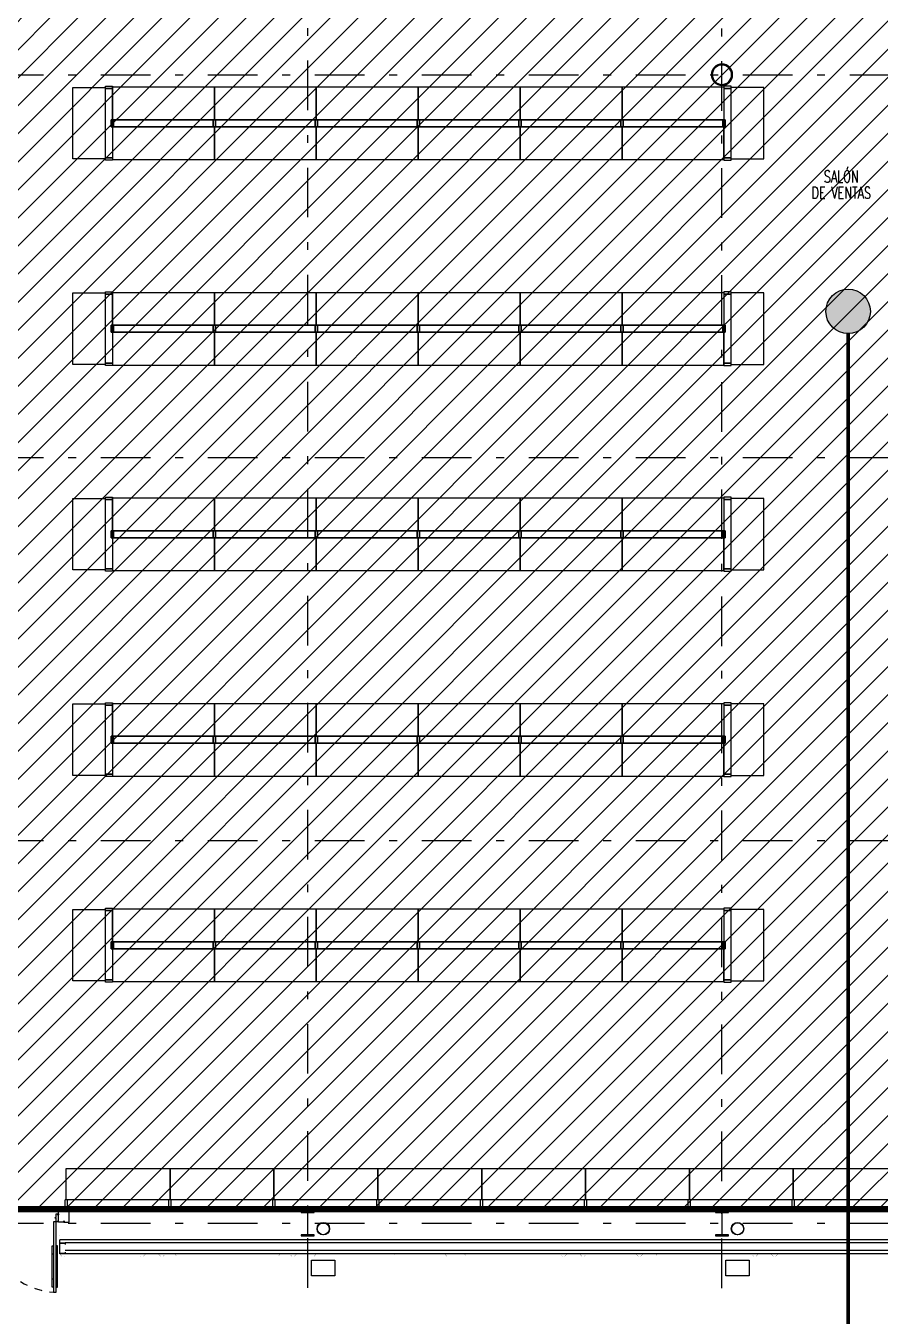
# Model space of a CAD drawing. Header units: millimetres. Extents: x -77 to 207, y -160 to 187.
# Drawn here: x -30.13 to -19.19, y -1.18 to 15.33 of the extents above; entities that cross this region are included whole.
import ezdxf
from ezdxf.enums import TextEntityAlignment as Align
from ezdxf.xclip import XClip

# ---------------------------------------------------------------- set-up
doc = ezdxf.new("R2010")
doc.units = ezdxf.units.MM
doc.header["$LTSCALE"] = 0.1
doc.linetypes.add('X REF - ANELO INST bind$0$X REF - ANELO$0$DASHDOT2', pattern=[12.7, 6.35, -3.175, 0, -3.175])
doc.linetypes.add('X REF - ANELO INST bind$0$X REF - ANELO$0$DASHED2', pattern=[0.375, 0.25, -0.125])
for name, color, linetype in [('C01 Foil blanco', 30, 'Continuous'), ('X REF - ANELO INST bind$0$X REF - ANELO EXT$0$E-REJILLAS', 8, 'Continuous'), ('X REF - ANELO INST bind$0$X REF - ANELO$0$A-CHAPA TRAPEZOIDAL', 8, 'Continuous'), ('X REF - ANELO INST bind$0$X REF - ANELO$0$A-TABIQUE PRY', 7, 'Continuous'), ('X REF - ANELO INST bind$0$X REF - ANELO$0$A-VISTAS', 8, 'Continuous'), ('X REF - ANELO INST bind$0$X REF - ANELO$0$C-METALICA', 8, 'Continuous'), ('X REF - ANELO INST bind$0$X REF - ANELO$0$E-GONDOLAS', 8, 'Continuous'), ('X REF - ANELO INST bind$0$X REF - ANELO$0$E-MONTANTE PLUVIAL', 8, 'Continuous'), ('X REF - ANELO INST bind$0$X REF - ANELO$0$MET-COLUMNA METALICA', 7, 'Continuous'), ('X REF - ANELO INST bind$0$X REF - ANELO$0$MET-CORREAS DE CV', 7, 'Continuous'), ('X REF - ANELO INST bind$0$X REF - ANELO$0$MET-EJE CABRIADAS', 8, 'X REF - ANELO INST bind$0$X REF - ANELO$0$DASHDOT2'), ('X REF - ANELO INST bind$0$X REF - ANELO$0$MET-LANA VIDRIO', 8, 'Continuous'), ('X REF - ANELO INST bind$0$X REF - ANELO$0$R-NOMBRE LOCAL', 7, 'Continuous')]:
    doc.layers.add(name, color=color, linetype=linetype)
doc.styles.add('X REF - ANELO INST bind$0$X REF - ANELO$0$VAUX', font='romans.shx', dxfattribs={"width": 0.85})
doc.linetypes.add('X REF - ANELO INST bind$0$X REF - ANELO$0$REFERENCIAL CORTE TRANSVERSAL WM$0$BATTING', pattern='A,0.00254,-2.54,[134,ltypeshp.shx,S=2.54,R=0,X=-2.54,Y=0],-5.08,[134,ltypeshp.shx,S=2.54,R=180,X=2.54,Y=0],-2.54', length=10.16254)

# ---------------------------------------------------------------- blocks, each defined once
blk = doc.blocks.new('X REF - ANELO INST bind$0$X REF - ANELO$0$CMETP')
at = {"layer": 'X REF - ANELO INST bind$0$X REF - ANELO$0$MET-COLUMNA METALICA'}
blk.add_hatch(color=256, dxfattribs=at).paths.add_polyline_path([(-0.082, 0), (-0.082, 0.01), (-0.007, 0.01, 0.414214), (-0.003, 0.014), (-0.003, 0.296, 0.414214), (-0.007, 0.3), (-0.082, 0.3), (-0.082, 0.31), (0.082, 0.31), (0.082, 0.3), (0.007, 0.3, 0.414214), (0.003, 0.296), (0.003, 0.014, 0.414214), (0.007, 0.01), (0.082, 0.01), (0.082, 0)])
blk.add_lwpolyline([(0.082, 0.3), (0.082, 0.31), (-0.082, 0.31), (-0.082, 0.3), (-0.007, 0.3, -0.414214), (-0.003, 0.296), (-0.003, 0.014, -0.414214), (-0.007, 0.01), (-0.082, 0.01), (-0.082, 0), (0.082, 0), (0.082, 0.01), (0.007, 0.01, -0.414214), (0.003, 0.014), (0.003, 0.296, -0.414214), (0.007, 0.3)], format="xyb", close=True, dxfattribs=at)
blk = doc.blocks.new('X REF - ANELO INST bind$0$X REF - ANELO$0$CMET REDONDA')
at = {"layer": 'X REF - ANELO INST bind$0$X REF - ANELO$0$MET-COLUMNA METALICA'}
h = blk.add_hatch(color=256, dxfattribs=at)
h.paths.add_polyline_path([(0, 0.124), (0, 0.137, -0.414214), (0.136, 0), (0.124, 0, 0.414214)])
h.paths.add_polyline_path([(0, -0.136), (0, -0.124, 0.414214), (0.124, 0), (0.136, 0, -0.414214)])
h.paths.add_polyline_path([(0, -0.124), (0, -0.136, -0.414214), (-0.137, 0), (-0.124, 0, 0.414214)])
h.paths.add_polyline_path([(0, 0.137), (0, 0.124, 0.414214), (-0.124, 0), (-0.137, 0, -0.414214)])
h = blk.add_hatch(color=256, dxfattribs=at)
h.paths.add_polyline_path([(0, 0.124), (0, 0.136, -0.414214), (0.136, 0), (0.124, 0, 0.414214)])
h.paths.add_polyline_path([(0, -0.137), (0, -0.124, 0.414214), (0.124, 0), (0.136, 0, -0.414214)])
h.paths.add_polyline_path([(0, -0.124), (0, -0.137, -0.414214), (-0.137, 0), (-0.124, 0, 0.414214)])
h.paths.add_polyline_path([(0, 0.136), (0, 0.124, 0.414214), (-0.124, 0), (-0.137, 0, -0.414214)])
for radius in [0.137, 0.137, 0.124, 0.124]:
    blk.add_circle((0, 0), radius, dxfattribs=at)
blk = doc.blocks.new('X REF - ANELO INST bind$0$X REF - ANELO EXT$0$rpluvial')
blk.add_lwpolyline([(1964.572, 1190.327), (1964.872, 1190.327), (1964.872, 1190.527), (1964.572, 1190.527)], close=True)
blk = doc.blocks.new('X REF - ANELO INST bind$0$X REF - ANELO EXT')
at = {"layer": 'X REF - ANELO INST bind$0$X REF - ANELO EXT$0$E-REJILLAS', "xscale": -1, "rotation": 180}
for p in [(-1991.045, 1189.861, 0.011), (-1985.74, 1189.861, -0.01)]:
    blk.add_blockref('X REF - ANELO INST bind$0$X REF - ANELO EXT$0$rpluvial', p, dxfattribs=at)
blk = doc.blocks.new('X REF - ANELO INST bind$0$X REF - ANELO$0$N Local')
at = {"layer": 'X REF - ANELO INST bind$0$X REF - ANELO$0$R-NOMBRE LOCAL', "lineweight": 0, "style": 'X REF - ANELO INST bind$0$X REF - ANELO$0$VAUX', "width": 0.85}
for p in [(6337.572, -934.455), (6337.572, -934.715)]:
    blk.add_attdef('NOMBRE', text='', height=0.182, dxfattribs=at).set_placement(p, align=Align.CENTER)
blk = doc.blocks.new('X REF - ANELO INST bind$0$X REF - ANELO$0$PSE 180')
at = {"layer": 'X REF - ANELO INST bind$0$X REF - ANELO$0$C-METALICA'}
for p, q in [((-1.798, 0.09), (-1.798, 0.1)), ((-1.788, 0.09), (-1.798, 0.09)), ((-1.798, 0), (-1.798, 0.01)), ((-1.798, 0.01), (-1.788, 0.01)), ((-1.768, 0.1), (-1.788, 0.1)), ((-1.788, 0.1), (-1.788, 0.09)), ((-1.788, 0.01), (-1.788, 0)), ((-1.768, 0.055), (-1.768, 0.1)), ((-1.758, 0.055), (-1.768, 0.055)), ((-1.768, 0), (-1.768, 0.045)), ((-1.768, 0.045), (-1.758, 0.045)), ((-1.758, 0.045), (-1.758, 0.055)), ((-0.038, 0.045), (-0.038, 0.055)), ((-0.038, 0.055), (-0.028, 0.055)), ((-0.028, 0.045), (-0.038, 0.045)), ((-0.028, 0.055), (-0.028, 0.1)), ((-0.028, 0.1), (-0.008, 0.1)), ((-0.028, 0), (-0.028, 0.045)), ((-0.008, 0.1), (-0.008, 0.09)), ((-0.008, 0.09), (0.002, 0.09)), ((0.002, 0.01), (-0.008, 0.01)), ((-0.008, 0.01), (-0.008, 0)), ((0.002, 0.1), (0.002, 0.09)), ((0.002, 0), (0.002, 0.01)), ((-1.788, 0), (-1.768, 0)), ((-0.008, 0), (-0.028, 0))]:
    blk.add_line(p, q, dxfattribs=at)
for points in [[(-0.028, 0), (-0.06, 0), (-0.06, -0.9), (-0.028, -0.9), (-0.028, 0)], [(-1.768, 0), (-1.736, 0), (-1.736, -0.9), (-1.768, -0.9), (-1.768, 0)], [(-1.771, -0.734), (-1.786, -0.734), (-1.786, -0.307), (-1.771, -0.307)], [(-1.736, -0.734), (-1.721, -0.734), (-1.721, -0.307), (-1.736, -0.307)], [(-0.06, -0.734), (-0.075, -0.734), (-0.075, -0.307), (-0.06, -0.307)], [(-0.025, -0.734), (-0.01, -0.734), (-0.01, -0.307), (-0.025, -0.307)], [(-1.771, -0.837), (-1.786, -0.837), (-1.786, -0.41), (-1.771, -0.41)], [(-1.736, -0.837), (-1.721, -0.837), (-1.721, -0.41), (-1.736, -0.41)], [(-0.06, -0.837), (-0.075, -0.837), (-0.075, -0.41), (-0.06, -0.41)], [(-0.025, -0.837), (-0.01, -0.837), (-0.01, -0.41), (-0.025, -0.41)]]:
    blk.add_lwpolyline(points, dxfattribs=at)
at = {"layer": 'X REF - ANELO INST bind$0$X REF - ANELO$0$C-METALICA', "color": 8, "linetype": 'X REF - ANELO INST bind$0$X REF - ANELO$0$DASHED2'}
for centre, radius, start, end in [((-1.786, -0.006, 0.004), 0.894, 273.2185, 353.2845), ((-0.008, -0.005, 0.004), 0.897, 186.7724, 266.6529)]:
    blk.add_arc(centre, radius, start, end, dxfattribs=at)
blk = doc.blocks.new('X REF - ANELO INST bind$0$X REF - ANELO$0$contrapared 0.80')
at = {"layer": 'X REF - ANELO INST bind$0$X REF - ANELO$0$E-GONDOLAS'}
for p, q in [((1944.063, 679.523), (1944.063, 678.163)), ((1944.063, 679.523), (1944.163, 679.523)), ((1944.063, 679.493), (1944.163, 679.493)), ((1944.163, 679.523), (1944.163, 678.163)), ((1944.563, 679.508), (1944.163, 679.508)), ((1944.563, 678.178), (1944.563, 679.508)), ((1944.063, 678.193), (1944.163, 678.193)), ((1944.063, 678.163), (1944.163, 678.163)), ((1944.163, 678.178), (1944.563, 678.178))]:
    blk.add_line(p, q, dxfattribs=at)
blk = doc.blocks.new('X REF - ANELO INST bind$0$X REF - ANELO$0$TRAMO CENTRAL')
at = {"layer": 'X REF - ANELO INST bind$0$X REF - ANELO$0$E-GONDOLAS'}
for points in [[(1353.744, 558.952), (1355.049, 558.952), (1355.049, 559.372), (1353.744, 559.372)], [(1353.729, 558.862), (1353.759, 558.862), (1353.759, 558.952), (1353.729, 558.952)], [(1353.729, 558.952), (1353.759, 558.952), (1353.759, 558.862), (1353.729, 558.862)], [(1353.759, 558.862), (1355.034, 558.862), (1355.034, 558.952), (1353.759, 558.952)], [(1353.759, 558.952), (1355.034, 558.952), (1355.034, 558.862), (1353.759, 558.862)], [(1355.034, 558.862), (1355.064, 558.862), (1355.064, 558.952), (1355.034, 558.952)], [(1355.034, 558.952), (1355.064, 558.952), (1355.064, 558.862), (1355.034, 558.862)], [(1353.744, 558.862), (1355.049, 558.862), (1355.049, 558.442), (1353.744, 558.442)]]:
    blk.add_lwpolyline(points, close=True, dxfattribs=at)
blk = doc.blocks.new('X REF - ANELO INST bind$0$X REF - ANELO$0$PUNTERA')
at = {"layer": 'X REF - ANELO INST bind$0$X REF - ANELO$0$E-GONDOLAS'}
for p, q in [((1350.083, 558.73), (1349.168, 558.73)), ((1349.168, 558.73), (1349.168, 558.31)), ((1350.083, 558.31), (1350.083, 558.73)), ((1350.068, 558.31), (1349.183, 558.31)), ((1349.183, 558.31), (1349.183, 558.22)), ((1349.183, 558.22), (1350.068, 558.22)), ((1350.068, 558.22), (1350.068, 558.31))]:
    blk.add_line(p, q, dxfattribs=at)
for points in [[(1349.153, 558.22), (1349.183, 558.22), (1349.183, 558.31), (1349.153, 558.31)], [(1350.068, 558.22), (1350.098, 558.22), (1350.098, 558.31), (1350.068, 558.31)]]:
    blk.add_lwpolyline(points, close=True, dxfattribs=at)
blk = doc.blocks.new('X REF - ANELO INST bind$0$X REF - ANELO')
at = {"layer": 'X REF - ANELO INST bind$0$X REF - ANELO$0$A-CHAPA TRAPEZOIDAL', "const_width": 0.0006, "elevation": -0.001}
blk.add_lwpolyline([(-29.699, 0.014), (-29.699, -0.047), (-29.703, -0.051), (-29.703, -0.081), (-29.699, -0.085), (-29.699, -0.115), (-29.703, -0.119), (-29.703, -0.149), (-29.699, -0.153), (-29.699, -0.183), (-29.727, -0.211), (-29.727, -0.241), (-29.699, -0.269), (-29.699, -0.299), (-29.703, -0.303), (-29.703, -0.333), (-29.699, -0.337), (-29.699, -0.387)], dxfattribs=at)
at = {"layer": 'X REF - ANELO INST bind$0$X REF - ANELO$0$A-CHAPA TRAPEZOIDAL'}
for points in [[(-28.219, -0.394, 0.0006, 0.0006, 0), (-28.244, -0.394, 0.0006, 0.0006, 0), (-28.248, -0.39, 0.0006, 0.0006, 0), (-28.278, -0.39, 0.0006, 0.0006, 0), (-28.282, -0.394, 0.0006, 0.0006, 0), (-28.312, -0.394, 0.0006, 0.0006, 0), (-28.316, -0.39, 0.0006, 0.0006, 0), (-28.346, -0.39, 0.0006, 0.0006, 0), (-28.375, -0.418, 0.0006, 0.0006, 0), (-28.405, -0.418, 0.0006, 0.0006, 0), (-28.433, -0.39, 0.0006, 0.0006, 0), (-28.463, -0.39, 0.0006, 0.0006, 0), (-28.467, -0.394, 0.0006, 0.0006, 0), (-28.497, -0.394, 0.0006, 0.0006, 0), (-28.501, -0.39, 0.0006, 0.0006, 0), (-28.531, -0.39, 0.0006, 0.0006, 0), (-28.535, -0.394, 0.0006, 0.0006, 0), (-28.565, -0.394, 0.0006, 0.0006, 0), (-28.569, -0.39, 0.0006, 0.0006, 0), (-28.599, -0.39, 0.0006, 0.0006, 0), (-28.627, -0.418, 0.0006, 0.0006, 0), (-28.657, -0.418, 0.0006, 0.0006, 0), (-28.686, -0.39, 0.0006, 0.0006, 0), (-28.716, -0.39, 0.0006, 0.0006, 0), (-28.72, -0.394, 0.0006, 0.0006, 0), (-28.75, -0.394, 0.0006, 0.0006, 0), (-28.754, -0.39, 0.0006, 0.0006, 0), (-28.784, -0.39, 0.0006, 0.0006, 0), (-28.788, -0.394, 0.0006, 0.0006, 0), (-28.818, -0.394, 0.0006, 0.0006, 0), (-28.822, -0.39, 0.0006, 0.0006, 0), (-28.852, -0.39, 0.0006, 0.0006, 0), (-28.88, -0.418, 0.0006, 0.0006, 0), (-28.91, -0.418, 0.0006, 0.0006, 0), (-28.938, -0.39, 0.0006, 0.0006, 0), (-28.968, -0.39, 0.0006, 0.0006, 0), (-28.972, -0.394, 0.0006, 0.0006, 0), (-29.002, -0.394, 0.0006, 0.0006, 0), (-29.006, -0.39, 0.0006, 0.0006, 0), (-29.036, -0.39, 0.0006, 0.0006, 0), (-29.04, -0.394, 0.0006, 0.0006, 0), (-29.07, -0.394, 0.0006, 0.0006, 0), (-29.074, -0.39, 0.0006, 0.0006, 0), (-29.104, -0.39, 0.0006, 0.0006, 0), (-29.132, -0.418, 0.0006, 0.0006, 0), (-29.162, -0.418, 0.0006, 0.0006, 0), (-29.191, -0.39, 0.0006, 0.0006, 0), (-29.221, -0.39, 0.0006, 0.0006, 0), (-29.225, -0.394, 0.0006, 0.0006, 0), (-29.255, -0.394, 0.0006, 0.0006, 0), (-29.259, -0.39, 0.0006, 0.0006, 0), (-29.289, -0.39, 0.0006, 0.0006, 0), (-29.293, -0.394, 0.0006, 0.0006, 0), (-29.323, -0.394, 0.0006, 0.0006, 0), (-29.327, -0.39, 0.0006, 0.0006, 0), (-29.357, -0.39, 0.0006, 0.0006, 0), (-29.385, -0.418, 0.0006, 0.0006, 0), (-29.415, -0.418, 0.0006, 0.0006, 0), (-29.443, -0.39, 0.0006, 0.0006, 0), (-29.473, -0.39, 0.0006, 0.0006, 0), (-29.477, -0.394, 0.0006, 0.0006, 0), (-29.507, -0.394, 0.0006, 0.0006, 0), (-29.511, -0.39, 0.0006, 0.0006, 0), (-29.541, -0.39, 0.0006, 0.0006, 0), (-29.545, -0.394, 0.0006, 0.0006, 0), (-29.575, -0.394, 0.0006, 0.0006, 0), (-29.579, -0.39, 0.0006, 0.0006, 0), (-29.609, -0.39, 0.0006, 0.0006, 0), (-29.638, -0.418, 0.0006, 0.0006, 0), (-29.668, -0.418, 0.0006, 0.0006, 0), (-29.699, -0.387, 0, 0, 0)], [(-26.747, -0.394, 0.0006, 0.0006, 0), (-26.772, -0.394, 0.0006, 0.0006, 0), (-26.776, -0.39, 0.0006, 0.0006, 0), (-26.806, -0.39, 0.0006, 0.0006, 0), (-26.81, -0.394, 0.0006, 0.0006, 0), (-26.84, -0.394, 0.0006, 0.0006, 0), (-26.844, -0.39, 0.0006, 0.0006, 0), (-26.874, -0.39, 0.0006, 0.0006, 0), (-26.903, -0.418, 0.0006, 0.0006, 0), (-26.933, -0.418, 0.0006, 0.0006, 0), (-26.961, -0.39, 0.0006, 0.0006, 0), (-26.991, -0.39, 0.0006, 0.0006, 0), (-26.995, -0.394, 0.0006, 0.0006, 0), (-27.025, -0.394, 0.0006, 0.0006, 0), (-27.029, -0.39, 0.0006, 0.0006, 0), (-27.059, -0.39, 0.0006, 0.0006, 0), (-27.063, -0.394, 0.0006, 0.0006, 0), (-27.093, -0.394, 0.0006, 0.0006, 0), (-27.097, -0.39, 0.0006, 0.0006, 0), (-27.127, -0.39, 0.0006, 0.0006, 0), (-27.155, -0.418, 0.0006, 0.0006, 0), (-27.185, -0.418, 0.0006, 0.0006, 0), (-27.213, -0.39, 0.0006, 0.0006, 0), (-27.243, -0.39, 0.0006, 0.0006, 0), (-27.247, -0.394, 0.0006, 0.0006, 0), (-27.277, -0.394, 0.0006, 0.0006, 0), (-27.281, -0.39, 0.0006, 0.0006, 0), (-27.311, -0.39, 0.0006, 0.0006, 0), (-27.315, -0.394, 0.0006, 0.0006, 0), (-27.345, -0.394, 0.0006, 0.0006, 0), (-27.349, -0.39, 0.0006, 0.0006, 0), (-27.379, -0.39, 0.0006, 0.0006, 0), (-27.408, -0.418, 0.0006, 0.0006, 0), (-27.438, -0.418, 0.0006, 0.0006, 0), (-27.466, -0.39, 0.0006, 0.0006, 0), (-27.496, -0.39, 0.0006, 0.0006, 0), (-27.5, -0.394, 0.0006, 0.0006, 0), (-27.53, -0.394, 0.0006, 0.0006, 0), (-27.534, -0.39, 0.0006, 0.0006, 0), (-27.564, -0.39, 0.0006, 0.0006, 0), (-27.568, -0.394, 0.0006, 0.0006, 0), (-27.598, -0.394, 0.0006, 0.0006, 0), (-27.602, -0.39, 0.0006, 0.0006, 0), (-27.632, -0.39, 0.0006, 0.0006, 0), (-27.66, -0.418, 0.0006, 0.0006, 0), (-27.69, -0.418, 0.0006, 0.0006, 0), (-27.719, -0.39, 0.0006, 0.0006, 0), (-27.749, -0.39, 0.0006, 0.0006, 0), (-27.753, -0.394, 0.0006, 0.0006, 0), (-27.783, -0.394, 0.0006, 0.0006, 0), (-27.787, -0.39, 0.0006, 0.0006, 0), (-27.817, -0.39, 0.0006, 0.0006, 0), (-27.821, -0.394, 0.0006, 0.0006, 0), (-27.851, -0.394, 0.0006, 0.0006, 0), (-27.855, -0.39, 0.0006, 0.0006, 0), (-27.885, -0.39, 0.0006, 0.0006, 0), (-27.913, -0.418, 0.0006, 0.0006, 0), (-27.943, -0.418, 0.0006, 0.0006, 0), (-27.971, -0.39, 0.0006, 0.0006, 0), (-28.001, -0.39, 0.0006, 0.0006, 0), (-28.005, -0.394, 0.0006, 0.0006, 0), (-28.035, -0.394, 0.0006, 0.0006, 0), (-28.039, -0.39, 0.0006, 0.0006, 0), (-28.069, -0.39, 0.0006, 0.0006, 0), (-28.073, -0.394, 0.0006, 0.0006, 0), (-28.103, -0.394, 0.0006, 0.0006, 0), (-28.107, -0.39, 0.0006, 0.0006, 0), (-28.137, -0.39, 0.0006, 0.0006, 0), (-28.165, -0.418, 0.0006, 0.0006, 0), (-28.195, -0.418, 0.0006, 0.0006, 0), (-28.22, -0.394, 0.0006, 0.0006, 0)], [(-25.275, -0.394, 0.0006, 0.0006, 0), (-25.3, -0.394, 0.0006, 0.0006, 0), (-25.304, -0.39, 0.0006, 0.0006, 0), (-25.334, -0.39, 0.0006, 0.0006, 0), (-25.338, -0.394, 0.0006, 0.0006, 0), (-25.368, -0.394, 0.0006, 0.0006, 0), (-25.372, -0.39, 0.0006, 0.0006, 0), (-25.402, -0.39, 0.0006, 0.0006, 0), (-25.431, -0.418, 0.0006, 0.0006, 0), (-25.461, -0.418, 0.0006, 0.0006, 0), (-25.489, -0.39, 0.0006, 0.0006, 0), (-25.519, -0.39, 0.0006, 0.0006, 0), (-25.523, -0.394, 0.0006, 0.0006, 0), (-25.553, -0.394, 0.0006, 0.0006, 0), (-25.557, -0.39, 0.0006, 0.0006, 0), (-25.587, -0.39, 0.0006, 0.0006, 0), (-25.591, -0.394, 0.0006, 0.0006, 0), (-25.621, -0.394, 0.0006, 0.0006, 0), (-25.625, -0.39, 0.0006, 0.0006, 0), (-25.655, -0.39, 0.0006, 0.0006, 0), (-25.683, -0.418, 0.0006, 0.0006, 0), (-25.713, -0.418, 0.0006, 0.0006, 0), (-25.741, -0.39, 0.0006, 0.0006, 0), (-25.771, -0.39, 0.0006, 0.0006, 0), (-25.775, -0.394, 0.0006, 0.0006, 0), (-25.805, -0.394, 0.0006, 0.0006, 0), (-25.809, -0.39, 0.0006, 0.0006, 0), (-25.839, -0.39, 0.0006, 0.0006, 0), (-25.843, -0.394, 0.0006, 0.0006, 0), (-25.873, -0.394, 0.0006, 0.0006, 0), (-25.877, -0.39, 0.0006, 0.0006, 0), (-25.907, -0.39, 0.0006, 0.0006, 0), (-25.936, -0.418, 0.0006, 0.0006, 0), (-25.966, -0.418, 0.0006, 0.0006, 0), (-25.994, -0.39, 0.0006, 0.0006, 0), (-26.024, -0.39, 0.0006, 0.0006, 0), (-26.028, -0.394, 0.0006, 0.0006, 0), (-26.058, -0.394, 0.0006, 0.0006, 0), (-26.062, -0.39, 0.0006, 0.0006, 0), (-26.092, -0.39, 0.0006, 0.0006, 0), (-26.096, -0.394, 0.0006, 0.0006, 0), (-26.126, -0.394, 0.0006, 0.0006, 0), (-26.13, -0.39, 0.0006, 0.0006, 0), (-26.16, -0.39, 0.0006, 0.0006, 0), (-26.188, -0.418, 0.0006, 0.0006, 0), (-26.218, -0.418, 0.0006, 0.0006, 0), (-26.247, -0.39, 0.0006, 0.0006, 0), (-26.277, -0.39, 0.0006, 0.0006, 0), (-26.281, -0.394, 0.0006, 0.0006, 0), (-26.311, -0.394, 0.0006, 0.0006, 0), (-26.315, -0.39, 0.0006, 0.0006, 0), (-26.345, -0.39, 0.0006, 0.0006, 0), (-26.349, -0.394, 0.0006, 0.0006, 0), (-26.379, -0.394, 0.0006, 0.0006, 0), (-26.383, -0.39, 0.0006, 0.0006, 0), (-26.413, -0.39, 0.0006, 0.0006, 0), (-26.441, -0.418, 0.0006, 0.0006, 0), (-26.471, -0.418, 0.0006, 0.0006, 0), (-26.499, -0.39, 0.0006, 0.0006, 0), (-26.529, -0.39, 0.0006, 0.0006, 0), (-26.533, -0.394, 0.0006, 0.0006, 0), (-26.563, -0.394, 0.0006, 0.0006, 0), (-26.567, -0.39, 0.0006, 0.0006, 0), (-26.597, -0.39, 0.0006, 0.0006, 0), (-26.601, -0.394, 0.0006, 0.0006, 0), (-26.631, -0.394, 0.0006, 0.0006, 0), (-26.635, -0.39, 0.0006, 0.0006, 0), (-26.665, -0.39, 0.0006, 0.0006, 0), (-26.693, -0.418, 0.0006, 0.0006, 0), (-26.723, -0.418, 0.0006, 0.0006, 0), (-26.748, -0.394, 0.0006, 0.0006, 0)], [(-23.796, -0.394, 0.0006, 0.0006, 0), (-23.821, -0.394, 0.0006, 0.0006, 0), (-23.825, -0.39, 0.0006, 0.0006, 0), (-23.855, -0.39, 0.0006, 0.0006, 0), (-23.859, -0.394, 0.0006, 0.0006, 0), (-23.889, -0.394, 0.0006, 0.0006, 0), (-23.893, -0.39, 0.0006, 0.0006, 0), (-23.923, -0.39, 0.0006, 0.0006, 0), (-23.951, -0.418, 0.0006, 0.0006, 0), (-23.981, -0.418, 0.0006, 0.0006, 0), (-24.009, -0.39, 0.0006, 0.0006, 0), (-24.039, -0.39, 0.0006, 0.0006, 0), (-24.043, -0.394, 0.0006, 0.0006, 0), (-24.073, -0.394, 0.0006, 0.0006, 0), (-24.077, -0.39, 0.0006, 0.0006, 0), (-24.107, -0.39, 0.0006, 0.0006, 0), (-24.111, -0.394, 0.0006, 0.0006, 0), (-24.141, -0.394, 0.0006, 0.0006, 0), (-24.145, -0.39, 0.0006, 0.0006, 0), (-24.175, -0.39, 0.0006, 0.0006, 0), (-24.204, -0.418, 0.0006, 0.0006, 0), (-24.234, -0.418, 0.0006, 0.0006, 0), (-24.262, -0.39, 0.0006, 0.0006, 0), (-24.292, -0.39, 0.0006, 0.0006, 0), (-24.296, -0.394, 0.0006, 0.0006, 0), (-24.326, -0.394, 0.0006, 0.0006, 0), (-24.33, -0.39, 0.0006, 0.0006, 0), (-24.36, -0.39, 0.0006, 0.0006, 0), (-24.364, -0.394, 0.0006, 0.0006, 0), (-24.394, -0.394, 0.0006, 0.0006, 0), (-24.398, -0.39, 0.0006, 0.0006, 0), (-24.428, -0.39, 0.0006, 0.0006, 0), (-24.456, -0.418, 0.0006, 0.0006, 0), (-24.486, -0.418, 0.0006, 0.0006, 0), (-24.515, -0.39, 0.0006, 0.0006, 0), (-24.545, -0.39, 0.0006, 0.0006, 0), (-24.549, -0.394, 0.0006, 0.0006, 0), (-24.579, -0.394, 0.0006, 0.0006, 0), (-24.583, -0.39, 0.0006, 0.0006, 0), (-24.613, -0.39, 0.0006, 0.0006, 0), (-24.617, -0.394, 0.0006, 0.0006, 0), (-24.647, -0.394, 0.0006, 0.0006, 0), (-24.651, -0.39, 0.0006, 0.0006, 0), (-24.681, -0.39, 0.0006, 0.0006, 0), (-24.709, -0.418, 0.0006, 0.0006, 0), (-24.739, -0.418, 0.0006, 0.0006, 0), (-24.767, -0.39, 0.0006, 0.0006, 0), (-24.797, -0.39, 0.0006, 0.0006, 0), (-24.801, -0.394, 0.0006, 0.0006, 0), (-24.831, -0.394, 0.0006, 0.0006, 0), (-24.835, -0.39, 0.0006, 0.0006, 0), (-24.865, -0.39, 0.0006, 0.0006, 0), (-24.869, -0.394, 0.0006, 0.0006, 0), (-24.899, -0.394, 0.0006, 0.0006, 0), (-24.903, -0.39, 0.0006, 0.0006, 0), (-24.933, -0.39, 0.0006, 0.0006, 0), (-24.961, -0.418, 0.0006, 0.0006, 0), (-24.991, -0.418, 0.0006, 0.0006, 0), (-25.02, -0.39, 0.0006, 0.0006, 0), (-25.05, -0.39, 0.0006, 0.0006, 0), (-25.054, -0.394, 0.0006, 0.0006, 0), (-25.084, -0.394, 0.0006, 0.0006, 0), (-25.088, -0.39, 0.0006, 0.0006, 0), (-25.118, -0.39, 0.0006, 0.0006, 0), (-25.122, -0.394, 0.0006, 0.0006, 0), (-25.152, -0.394, 0.0006, 0.0006, 0), (-25.156, -0.39, 0.0006, 0.0006, 0), (-25.186, -0.39, 0.0006, 0.0006, 0), (-25.214, -0.418, 0.0006, 0.0006, 0), (-25.244, -0.418, 0.0006, 0.0006, 0), (-25.272, -0.39, 0, 0, 0)], [(-22.319, -0.394, 0.0006, 0.0006, 0), (-22.344, -0.394, 0.0006, 0.0006, 0), (-22.348, -0.39, 0.0006, 0.0006, 0), (-22.378, -0.39, 0.0006, 0.0006, 0), (-22.382, -0.394, 0.0006, 0.0006, 0), (-22.412, -0.394, 0.0006, 0.0006, 0), (-22.416, -0.39, 0.0006, 0.0006, 0), (-22.446, -0.39, 0.0006, 0.0006, 0), (-22.475, -0.418, 0.0006, 0.0006, 0), (-22.505, -0.418, 0.0006, 0.0006, 0), (-22.533, -0.39, 0.0006, 0.0006, 0), (-22.563, -0.39, 0.0006, 0.0006, 0), (-22.567, -0.394, 0.0006, 0.0006, 0), (-22.597, -0.394, 0.0006, 0.0006, 0), (-22.601, -0.39, 0.0006, 0.0006, 0), (-22.631, -0.39, 0.0006, 0.0006, 0), (-22.635, -0.394, 0.0006, 0.0006, 0), (-22.665, -0.394, 0.0006, 0.0006, 0), (-22.669, -0.39, 0.0006, 0.0006, 0), (-22.699, -0.39, 0.0006, 0.0006, 0), (-22.727, -0.418, 0.0006, 0.0006, 0), (-22.757, -0.418, 0.0006, 0.0006, 0), (-22.785, -0.39, 0.0006, 0.0006, 0), (-22.815, -0.39, 0.0006, 0.0006, 0), (-22.819, -0.394, 0.0006, 0.0006, 0), (-22.849, -0.394, 0.0006, 0.0006, 0), (-22.853, -0.39, 0.0006, 0.0006, 0), (-22.883, -0.39, 0.0006, 0.0006, 0), (-22.887, -0.394, 0.0006, 0.0006, 0), (-22.917, -0.394, 0.0006, 0.0006, 0), (-22.921, -0.39, 0.0006, 0.0006, 0), (-22.951, -0.39, 0.0006, 0.0006, 0), (-22.98, -0.418, 0.0006, 0.0006, 0), (-23.01, -0.418, 0.0006, 0.0006, 0), (-23.038, -0.39, 0.0006, 0.0006, 0), (-23.068, -0.39, 0.0006, 0.0006, 0), (-23.072, -0.394, 0.0006, 0.0006, 0), (-23.102, -0.394, 0.0006, 0.0006, 0), (-23.106, -0.39, 0.0006, 0.0006, 0), (-23.136, -0.39, 0.0006, 0.0006, 0), (-23.14, -0.394, 0.0006, 0.0006, 0), (-23.17, -0.394, 0.0006, 0.0006, 0), (-23.174, -0.39, 0.0006, 0.0006, 0), (-23.204, -0.39, 0.0006, 0.0006, 0), (-23.232, -0.418, 0.0006, 0.0006, 0), (-23.262, -0.418, 0.0006, 0.0006, 0), (-23.291, -0.39, 0.0006, 0.0006, 0), (-23.321, -0.39, 0.0006, 0.0006, 0), (-23.325, -0.394, 0.0006, 0.0006, 0), (-23.355, -0.394, 0.0006, 0.0006, 0), (-23.359, -0.39, 0.0006, 0.0006, 0), (-23.389, -0.39, 0.0006, 0.0006, 0), (-23.393, -0.394, 0.0006, 0.0006, 0), (-23.423, -0.394, 0.0006, 0.0006, 0), (-23.427, -0.39, 0.0006, 0.0006, 0), (-23.457, -0.39, 0.0006, 0.0006, 0), (-23.485, -0.418, 0.0006, 0.0006, 0), (-23.515, -0.418, 0.0006, 0.0006, 0), (-23.543, -0.39, 0.0006, 0.0006, 0), (-23.573, -0.39, 0.0006, 0.0006, 0), (-23.577, -0.394, 0.0006, 0.0006, 0), (-23.607, -0.394, 0.0006, 0.0006, 0), (-23.611, -0.39, 0.0006, 0.0006, 0), (-23.641, -0.39, 0.0006, 0.0006, 0), (-23.645, -0.394, 0.0006, 0.0006, 0), (-23.675, -0.394, 0.0006, 0.0006, 0), (-23.679, -0.39, 0.0006, 0.0006, 0), (-23.709, -0.39, 0.0006, 0.0006, 0), (-23.737, -0.418, 0.0006, 0.0006, 0), (-23.767, -0.418, 0.0006, 0.0006, 0), (-23.796, -0.39, 0, 0, 0)], [(-20.841, -0.394, 0.0006, 0.0006, 0), (-20.866, -0.394, 0.0006, 0.0006, 0), (-20.87, -0.39, 0.0006, 0.0006, 0), (-20.9, -0.39, 0.0006, 0.0006, 0), (-20.904, -0.394, 0.0006, 0.0006, 0), (-20.934, -0.394, 0.0006, 0.0006, 0), (-20.938, -0.39, 0.0006, 0.0006, 0), (-20.968, -0.39, 0.0006, 0.0006, 0), (-20.996, -0.418, 0.0006, 0.0006, 0), (-21.026, -0.418, 0.0006, 0.0006, 0), (-21.054, -0.39, 0.0006, 0.0006, 0), (-21.084, -0.39, 0.0006, 0.0006, 0), (-21.088, -0.394, 0.0006, 0.0006, 0), (-21.118, -0.394, 0.0006, 0.0006, 0), (-21.122, -0.39, 0.0006, 0.0006, 0), (-21.152, -0.39, 0.0006, 0.0006, 0), (-21.156, -0.394, 0.0006, 0.0006, 0), (-21.186, -0.394, 0.0006, 0.0006, 0), (-21.19, -0.39, 0.0006, 0.0006, 0), (-21.22, -0.39, 0.0006, 0.0006, 0), (-21.249, -0.418, 0.0006, 0.0006, 0), (-21.279, -0.418, 0.0006, 0.0006, 0), (-21.307, -0.39, 0.0006, 0.0006, 0), (-21.337, -0.39, 0.0006, 0.0006, 0), (-21.341, -0.394, 0.0006, 0.0006, 0), (-21.371, -0.394, 0.0006, 0.0006, 0), (-21.375, -0.39, 0.0006, 0.0006, 0), (-21.405, -0.39, 0.0006, 0.0006, 0), (-21.409, -0.394, 0.0006, 0.0006, 0), (-21.439, -0.394, 0.0006, 0.0006, 0), (-21.443, -0.39, 0.0006, 0.0006, 0), (-21.473, -0.39, 0.0006, 0.0006, 0), (-21.501, -0.418, 0.0006, 0.0006, 0), (-21.531, -0.418, 0.0006, 0.0006, 0), (-21.56, -0.39, 0.0006, 0.0006, 0), (-21.59, -0.39, 0.0006, 0.0006, 0), (-21.594, -0.394, 0.0006, 0.0006, 0), (-21.624, -0.394, 0.0006, 0.0006, 0), (-21.628, -0.39, 0.0006, 0.0006, 0), (-21.658, -0.39, 0.0006, 0.0006, 0), (-21.662, -0.394, 0.0006, 0.0006, 0), (-21.692, -0.394, 0.0006, 0.0006, 0), (-21.696, -0.39, 0.0006, 0.0006, 0), (-21.726, -0.39, 0.0006, 0.0006, 0), (-21.754, -0.418, 0.0006, 0.0006, 0), (-21.784, -0.418, 0.0006, 0.0006, 0), (-21.812, -0.39, 0.0006, 0.0006, 0), (-21.842, -0.39, 0.0006, 0.0006, 0), (-21.846, -0.394, 0.0006, 0.0006, 0), (-21.876, -0.394, 0.0006, 0.0006, 0), (-21.88, -0.39, 0.0006, 0.0006, 0), (-21.91, -0.39, 0.0006, 0.0006, 0), (-21.914, -0.394, 0.0006, 0.0006, 0), (-21.944, -0.394, 0.0006, 0.0006, 0), (-21.948, -0.39, 0.0006, 0.0006, 0), (-21.978, -0.39, 0.0006, 0.0006, 0), (-22.006, -0.418, 0.0006, 0.0006, 0), (-22.036, -0.418, 0.0006, 0.0006, 0), (-22.065, -0.39, 0.0006, 0.0006, 0), (-22.095, -0.39, 0.0006, 0.0006, 0), (-22.099, -0.394, 0.0006, 0.0006, 0), (-22.129, -0.394, 0.0006, 0.0006, 0), (-22.133, -0.39, 0.0006, 0.0006, 0), (-22.163, -0.39, 0.0006, 0.0006, 0), (-22.167, -0.394, 0.0006, 0.0006, 0), (-22.197, -0.394, 0.0006, 0.0006, 0), (-22.201, -0.39, 0.0006, 0.0006, 0), (-22.231, -0.39, 0.0006, 0.0006, 0), (-22.259, -0.418, 0.0006, 0.0006, 0), (-22.289, -0.418, 0.0006, 0.0006, 0), (-22.317, -0.39, 0, 0, 0)], [(-19.364, -0.394, 0.0006, 0.0006, 0), (-19.389, -0.394, 0.0006, 0.0006, 0), (-19.393, -0.39, 0.0006, 0.0006, 0), (-19.423, -0.39, 0.0006, 0.0006, 0), (-19.427, -0.394, 0.0006, 0.0006, 0), (-19.457, -0.394, 0.0006, 0.0006, 0), (-19.461, -0.39, 0.0006, 0.0006, 0), (-19.491, -0.39, 0.0006, 0.0006, 0), (-19.52, -0.418, 0.0006, 0.0006, 0), (-19.55, -0.418, 0.0006, 0.0006, 0), (-19.578, -0.39, 0.0006, 0.0006, 0), (-19.608, -0.39, 0.0006, 0.0006, 0), (-19.612, -0.394, 0.0006, 0.0006, 0), (-19.642, -0.394, 0.0006, 0.0006, 0), (-19.646, -0.39, 0.0006, 0.0006, 0), (-19.676, -0.39, 0.0006, 0.0006, 0), (-19.68, -0.394, 0.0006, 0.0006, 0), (-19.71, -0.394, 0.0006, 0.0006, 0), (-19.714, -0.39, 0.0006, 0.0006, 0), (-19.744, -0.39, 0.0006, 0.0006, 0), (-19.772, -0.418, 0.0006, 0.0006, 0), (-19.802, -0.418, 0.0006, 0.0006, 0), (-19.83, -0.39, 0.0006, 0.0006, 0), (-19.86, -0.39, 0.0006, 0.0006, 0), (-19.864, -0.394, 0.0006, 0.0006, 0), (-19.894, -0.394, 0.0006, 0.0006, 0), (-19.898, -0.39, 0.0006, 0.0006, 0), (-19.928, -0.39, 0.0006, 0.0006, 0), (-19.932, -0.394, 0.0006, 0.0006, 0), (-19.962, -0.394, 0.0006, 0.0006, 0), (-19.966, -0.39, 0.0006, 0.0006, 0), (-19.996, -0.39, 0.0006, 0.0006, 0), (-20.025, -0.418, 0.0006, 0.0006, 0), (-20.055, -0.418, 0.0006, 0.0006, 0), (-20.083, -0.39, 0.0006, 0.0006, 0), (-20.113, -0.39, 0.0006, 0.0006, 0), (-20.117, -0.394, 0.0006, 0.0006, 0), (-20.147, -0.394, 0.0006, 0.0006, 0), (-20.151, -0.39, 0.0006, 0.0006, 0), (-20.181, -0.39, 0.0006, 0.0006, 0), (-20.185, -0.394, 0.0006, 0.0006, 0), (-20.215, -0.394, 0.0006, 0.0006, 0), (-20.219, -0.39, 0.0006, 0.0006, 0), (-20.249, -0.39, 0.0006, 0.0006, 0), (-20.277, -0.418, 0.0006, 0.0006, 0), (-20.307, -0.418, 0.0006, 0.0006, 0), (-20.336, -0.39, 0.0006, 0.0006, 0), (-20.366, -0.39, 0.0006, 0.0006, 0), (-20.37, -0.394, 0.0006, 0.0006, 0), (-20.4, -0.394, 0.0006, 0.0006, 0), (-20.404, -0.39, 0.0006, 0.0006, 0), (-20.434, -0.39, 0.0006, 0.0006, 0), (-20.438, -0.394, 0.0006, 0.0006, 0), (-20.468, -0.394, 0.0006, 0.0006, 0), (-20.472, -0.39, 0.0006, 0.0006, 0), (-20.502, -0.39, 0.0006, 0.0006, 0), (-20.53, -0.418, 0.0006, 0.0006, 0), (-20.56, -0.418, 0.0006, 0.0006, 0), (-20.588, -0.39, 0.0006, 0.0006, 0), (-20.618, -0.39, 0.0006, 0.0006, 0), (-20.622, -0.394, 0.0006, 0.0006, 0), (-20.652, -0.394, 0.0006, 0.0006, 0), (-20.656, -0.39, 0.0006, 0.0006, 0), (-20.686, -0.39, 0.0006, 0.0006, 0), (-20.69, -0.394, 0.0006, 0.0006, 0), (-20.72, -0.394, 0.0006, 0.0006, 0), (-20.724, -0.39, 0.0006, 0.0006, 0), (-20.754, -0.39, 0.0006, 0.0006, 0), (-20.782, -0.418, 0.0006, 0.0006, 0), (-20.812, -0.418, 0.0006, 0.0006, 0), (-20.841, -0.39, 0, 0, 0)], [(-19.177, -0.39, 0.0006, 0.0006, 0), (-19.207, -0.39, 0.0006, 0.0006, 0), (-19.211, -0.394, 0.0006, 0.0006, 0), (-19.241, -0.394, 0.0006, 0.0006, 0), (-19.245, -0.39, 0.0006, 0.0006, 0), (-19.275, -0.39, 0.0006, 0.0006, 0), (-19.303, -0.418, 0.0006, 0.0006, 0), (-19.333, -0.418, 0.0006, 0.0006, 0), (-19.362, -0.39, 0, 0, 0)]]:
    blk.add_lwpolyline(points, format="xyseb", dxfattribs=at)
at = {"layer": 'X REF - ANELO INST bind$0$X REF - ANELO$0$A-TABIQUE PRY'}
for points in [[(-26.842, 0.185), (-29.575, 0.185), (-29.575, 0.17), (-26.842, 0.17)], [(-26.842, 0.185), (-21.431, 0.185), (-21.431, 0.17), (-26.842, 0.17)], [(-16.02, 0.185), (-21.431, 0.185), (-21.431, 0.17), (-16.02, 0.17)]]:
    blk.add_lwpolyline(points, close=True, dxfattribs=at)
at = {"layer": 'X REF - ANELO INST bind$0$X REF - ANELO$0$A-VISTAS'}
for p in [(-4.588, -0.205), (-29.696, -0.248)]:
    blk.add_line(p, (-29.696, -0.205, -0.001), dxfattribs=at)
at = {"layer": 'X REF - ANELO INST bind$0$X REF - ANELO$0$E-MONTANTE PLUVIAL'}
for centre, radius in [((-26.323, -0.065, 0.011), 0.08), ((-26.323, -0.065, 0.011), 0.0765), ((-21.018, -0.065, -0.01), 0.08), ((-21.018, -0.065, -0.01), 0.0765)]:
    blk.add_circle(centre, radius, dxfattribs=at)
at = {"layer": 'X REF - ANELO INST bind$0$X REF - ANELO$0$MET-COLUMNA METALICA'}
for points in [[(-29.645, 0.038), (-29.645, 0.022, -0.414214), (-29.648, 0.019), (-29.712, 0.019, -0.414214), (-29.715, 0.022), (-29.715, 0.185, -0.414214), (-29.712, 0.188), (-29.648, 0.188, -0.414214), (-29.645, 0.185), (-29.645, 0.166)], [(-29.647, 0.038), (-29.647, 0.022, -0.414214), (-29.648, 0.021), (-29.712, 0.021, -0.414214), (-29.712, 0.022), (-29.712, 0.185, -0.414214), (-29.712, 0.186), (-29.648, 0.186, -0.414214), (-29.647, 0.185), (-29.647, 0.166)], [(-29.645, 0.038), (-29.645, 0.022, 0.414214), (-29.642, 0.019), (-29.578, 0.019, 0.414214), (-29.575, 0.022), (-29.575, 0.185, 0.414214), (-29.578, 0.188), (-29.642, 0.188, 0.414214), (-29.645, 0.185), (-29.645, 0.166)], [(-29.642, 0.038), (-29.642, 0.022, 0.414214), (-29.642, 0.021), (-29.578, 0.021, 0.414214), (-29.577, 0.022), (-29.577, 0.185, 0.414214), (-29.578, 0.186), (-29.642, 0.186, 0.414214), (-29.642, 0.185), (-29.642, 0.166)], [(-29.626, -0.366), (-29.626, -0.382, -0.414214), (-29.629, -0.385), (-29.693, -0.385, -0.414214), (-29.696, -0.382), (-29.696, -0.248, -0.414214), (-29.693, -0.245), (-29.629, -0.245, -0.414214), (-29.626, -0.248), (-29.626, -0.265)], [(-29.629, -0.366), (-29.629, -0.382, -0.414214), (-29.629, -0.383), (-29.693, -0.383, -0.414214), (-29.694, -0.382), (-29.694, -0.248, -0.414214), (-29.693, -0.248), (-29.629, -0.248, -0.414214), (-29.629, -0.248), (-29.629, -0.265)]]:
    blk.add_lwpolyline(points, format="xyb", dxfattribs=at)
at = {"layer": 'X REF - ANELO INST bind$0$X REF - ANELO$0$MET-CORREAS DE CV'}
for p, q in [((-4.657, -0.245), (-29.629, -0.245, -0.001)), ((-4.657, -0.385), (-29.63, -0.385, -0.001))]:
    blk.add_line(p, q, dxfattribs=at)
at = {"layer": 'X REF - ANELO INST bind$0$X REF - ANELO$0$MET-EJE CABRIADAS'}
for p, q in [((-26.522, -0.82, 0.019), (-26.522, 42.121, 0.019)), ((-21.218, -0.827, -0.001), (-21.218, 42.114, -0.001)), ((1.604, 14.7), (-54.28, 14.7)), ((1.604, 9.8), (-54.28, 9.8)), ((1.604, 4.9), (-54.28, 4.9)), ((1.604, 0), (-54.28, 0))]:
    blk.add_line(p, q, dxfattribs=at)
at = {"layer": 'X REF - ANELO INST bind$0$X REF - ANELO$0$MET-LANA VIDRIO', "linetype": 'X REF - ANELO INST bind$0$X REF - ANELO$0$REFERENCIAL CORTE TRANSVERSAL WM$0$BATTING', "ltscale": 0.025}
blk.add_lwpolyline([(-29.629, -0.338), (-4.606, -0.338)], dxfattribs=at)
for name, p in [('X REF - ANELO INST bind$0$X REF - ANELO EXT', (0, 0)), ('X REF - ANELO INST bind$0$X REF - ANELO$0$PSE 180', (-29.717, 0.024))]:
    blk.add_blockref(name, p)
ref = blk.add_blockref('X REF - ANELO INST bind$0$X REF - ANELO$0$N Local', (5050.368, 760.891, -0.001), dxfattribs=dict(xscale=-0.7999999999999545, yscale=0.8000000000000114, zscale=0.8))
ref.add_attrib('NOMBRE', 'SALÓN', dxfattribs={"layer": 'X REF - ANELO INST bind$0$X REF - ANELO$0$R-NOMBRE LOCAL', "lineweight": 0, "height": 0.15, "style": 'X REF - ANELO INST bind$0$X REF - ANELO$0$VAUX', "width": 0.7}).set_placement((-19.69, 13.327, -0.001), align=Align.CENTER)
ref.add_attrib('NOMBRE', 'DE VENTAS', dxfattribs={"layer": 'X REF - ANELO INST bind$0$X REF - ANELO$0$R-NOMBRE LOCAL', "lineweight": 0, "height": 0.15, "style": 'X REF - ANELO INST bind$0$X REF - ANELO$0$VAUX', "width": 0.7}).set_placement((-19.69, 13.119, -0.001), align=Align.CENTER)
at = {"layer": 'X REF - ANELO INST bind$0$X REF - ANELO$0$E-GONDOLAS', "xscale": -1}
for name, p, rotation in [('X REF - ANELO INST bind$0$X REF - ANELO$0$PUNTERA', (529.199, 1363.71), 90), ('X REF - ANELO INST bind$0$X REF - ANELO$0$PUNTERA', (529.199, 1361.08), 90), ('X REF - ANELO INST bind$0$X REF - ANELO$0$PUNTERA', (529.199, 1358.45), 90), ('X REF - ANELO INST bind$0$X REF - ANELO$0$PUNTERA', (529.199, 1355.82), 90), ('X REF - ANELO INST bind$0$X REF - ANELO$0$PUNTERA', (529.199, 1353.19), 90), ('X REF - ANELO INST bind$0$X REF - ANELO$0$contrapared 0.80', (-707.792, -1943.858), 270), ('X REF - ANELO INST bind$0$X REF - ANELO$0$contrapared 0.80', (-706.462, -1943.858), 270), ('X REF - ANELO INST bind$0$X REF - ANELO$0$contrapared 0.80', (-705.132, -1943.858), 270), ('X REF - ANELO INST bind$0$X REF - ANELO$0$contrapared 0.80', (-703.802, -1943.858), 270), ('X REF - ANELO INST bind$0$X REF - ANELO$0$contrapared 0.80', (-702.472, -1943.858), 270), ('X REF - ANELO INST bind$0$X REF - ANELO$0$contrapared 0.80', (-701.142, -1943.858), 270), ('X REF - ANELO INST bind$0$X REF - ANELO$0$contrapared 0.80', (-699.812, -1943.858), 270), ('X REF - ANELO INST bind$0$X REF - ANELO$0$contrapared 0.80', (-698.482, -1943.858), 270)]:
    blk.add_blockref(name, p, dxfattribs=dict(at, rotation=rotation))
for p in [(1326.027, -544.823), (1327.332, -544.823), (1328.637, -544.823), (1329.942, -544.823), (1331.247, -544.823), (1332.552, -544.823), (1326.027, -547.453), (1327.332, -547.453), (1328.637, -547.453), (1329.942, -547.453), (1331.247, -547.453), (1332.552, -547.453), (1326.027, -550.083), (1327.332, -550.083), (1328.637, -550.083), (1329.942, -550.083), (1331.247, -550.083), (1332.552, -550.083), (1326.027, -552.713), (1327.332, -552.713), (1328.637, -552.713), (1329.942, -552.713), (1331.247, -552.713), (1332.552, -552.713), (1326.027, -555.343), (1327.332, -555.343), (1328.637, -555.343), (1329.942, -555.343), (1331.247, -555.343), (1332.552, -555.343)]:
    blk.add_blockref('X REF - ANELO INST bind$0$X REF - ANELO$0$TRAMO CENTRAL', p, dxfattribs=at)
at = {"layer": 'X REF - ANELO INST bind$0$X REF - ANELO$0$E-GONDOLAS', "rotation": 270}
for p in [(-579.412, 1363.71), (-579.412, 1361.08), (-579.412, 1358.45), (-579.412, 1355.82), (-579.412, 1353.19)]:
    blk.add_blockref('X REF - ANELO INST bind$0$X REF - ANELO$0$PUNTERA', p, dxfattribs=at)
at = {"layer": 'X REF - ANELO INST bind$0$X REF - ANELO$0$MET-COLUMNA METALICA', "xscale": -1}
blk.add_blockref('X REF - ANELO INST bind$0$X REF - ANELO$0$CMET REDONDA', (-21.218, 14.705, -0.001), dxfattribs=at)
at = {"layer": 'X REF - ANELO INST bind$0$X REF - ANELO$0$MET-COLUMNA METALICA', "rotation": 180}
for p in [(-26.522, 0.155, 0), (-21.218, 0.155, -0.02)]:
    blk.add_blockref('X REF - ANELO INST bind$0$X REF - ANELO$0$CMETP', p, dxfattribs=at)
blk = doc.blocks.new('X REF - ANELO INST bind')
ref = blk.add_blockref('X REF - ANELO INST bind$0$X REF - ANELO', (0, 0))
XClip(ref).set_block_clipping_path([(-76.9680737415, -24.7711317477), (92.9860355418, 61.1669630168)])

msp = doc.modelspace()

# ---------------------------------------------------------------- hatches: boundary and pattern name
at = {"layer": 'C01 Foil blanco'}
h = msp.add_hatch(dxfattribs=at)
h.set_pattern_fill('ANSI31', color=256, scale=0.08, style=0)
edge = h.paths.add_edge_path()
edge.add_line((-49.021, 4.585), (-49.021, 14.561))
edge.add_line((-49.021, 14.561), (-53.198, 14.561))
edge.add_line((-53.198, 14.561), (-53.198, 16.714))
edge.add_line((-53.198, 16.714), (-49.021, 16.714))
edge.add_line((-49.021, 16.714), (-49.021, 37.381))
edge.add_line((-49.021, 37.381), (-26.423, 37.381))
edge.add_line((-26.423, 37.381), (-26.423, 33.427))
edge.add_line((-26.423, 33.427), (-29.121, 33.427))
edge.add_line((-29.121, 33.427), (-29.121, 29.245))
edge.add_line((-29.121, 29.245), (-42.677, 29.245))
edge.add_line((-42.677, 29.245), (-42.676, 4.585))
edge.add_line((-42.676, 4.585), (-49.021, 4.585))
h = msp.add_hatch(dxfattribs=at)
h.set_pattern_fill('ANSI31', color=256, scale=0.08, style=0)
edge = h.paths.add_edge_path()
edge.add_line((-6.554, 29.605), (-5.607, 29.605))
edge.add_line((-5.607, 29.605), (-5.607, 24.034))
edge.add_line((-5.607, 24.034), (-1.366, 24.034))
edge.add_line((-1.366, 24.034), (-1.366, 22.02))
edge.add_line((-1.366, 22.02), (0.11, 22.02))
edge.add_line((0.11, 22.02), (0.11, 6.908))
edge.add_line((0.11, 6.908), (-1.39, 6.908))
edge.add_line((-1.39, 6.908), (-1.39, 4.96))
edge.add_line((-1.39, 4.96), (-4.702, 4.96))
edge.add_line((-4.702, 4.96), (-4.702, 0.054))
edge.add_line((-4.702, 0.054), (-5.198, 0.054))
edge.add_line((-5.198, 0.054), (-5.198, 0.185))
edge.add_line((-5.198, 0.185), (-31.525, 0.185))
edge.add_line((-31.525, 0.185), (-31.525, 29.215))
edge.add_line((-31.525, 29.215), (-26.423, 29.215))
edge.add_line((-26.423, 29.215), (-26.423, 29.605))
edge.add_line((-26.423, 29.605), (-6.554, 29.605))
h = msp.add_hatch(color=256, dxfattribs=at)
edge = h.paths.add_edge_path()
edge.add_arc((-19.602, 11.676), 0.285, 0, 360)

# ---------------------------------------------------------------- linework, layer by layer
at = {"layer": 'C01 Foil blanco', "const_width": 0.08, "elevation": 0}
msp.add_lwpolyline([(-6.554, 29.605), (-6.554, 29.605), (-5.607, 29.605), (-5.607, 24.034), (-1.366, 24.034), (-1.366, 22.02), (0.11, 22.02), (0.11, 6.908), (-1.39, 6.908), (-1.39, 4.96), (-4.702, 4.96), (-4.702, 0.054), (-5.198, 0.054), (-5.198, 0.185), (-31.525, 0.185), (-31.525, 0.185), (-31.525, 29.215), (-31.525, 29.215), (-26.423, 29.215), (-26.423, 29.605), (-6.554, 29.605)], dxfattribs=at)
at = {"layer": 'C01 Foil blanco', "const_width": 0.05}
msp.add_lwpolyline([(-19.602, 11.391), (-19.602, -2.535), (-17.905, -2.535), (-17.905, -3.238)], dxfattribs=at)
at = {"layer": 'C01 Foil blanco'}
msp.add_circle((-19.602, 11.676, -0.089), 0.285, dxfattribs=at)

# ---------------------------------------------------------------- block references
msp.add_blockref('X REF - ANELO INST bind', (0, 0))

doc.saveas('drawing.dxf')
